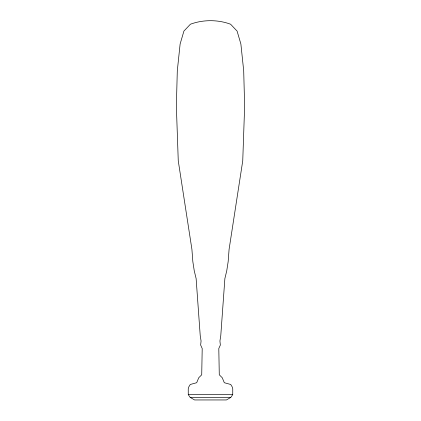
<?xml version="1.0" encoding="UTF-8"?>
<svg xmlns="http://www.w3.org/2000/svg" width="421" height="421" viewBox="0 0 421 421"><rect width="100%" height="100%" fill="white"/><g stroke="black" fill="none" stroke-linecap="round" stroke-linejoin="round"><path stroke-width="0.63" d="M232.739 394.624L232.76 388.93L232.313 387.094L230.745 384.478L224.309 382.721L222.251 377.748L219.278 374.79L218.799 348.514L220.351 345.046L219.93 341.021L220.778 335.595L224.877 278.57L226.745 270.798L228.161 261.657L229.082 249.395L242.743 160.796L244.638 106.313L243.706 70.881L240.88 44.01L237.091 31.091L230.597 24.223C217.878 19.513 203.122 19.513 190.403 24.223L183.909 31.091L180.12 44.01L177.294 70.881L176.362 106.313L178.257 160.796L191.918 249.395L192.839 261.657L194.255 270.798L196.123 278.57L200.222 335.595L201.07 341.021L200.649 345.046L202.201 348.514L201.722 374.79L198.749 377.748L196.691 382.721L190.255 384.478L188.687 387.094L188.24 388.93L188.261 394.624L190.197 397.387L194.56 399.95L226.44 399.95L230.803 397.387L232.739 394.624L188.261 394.624M190.197 397.387L230.803 397.387"/></g></svg>
